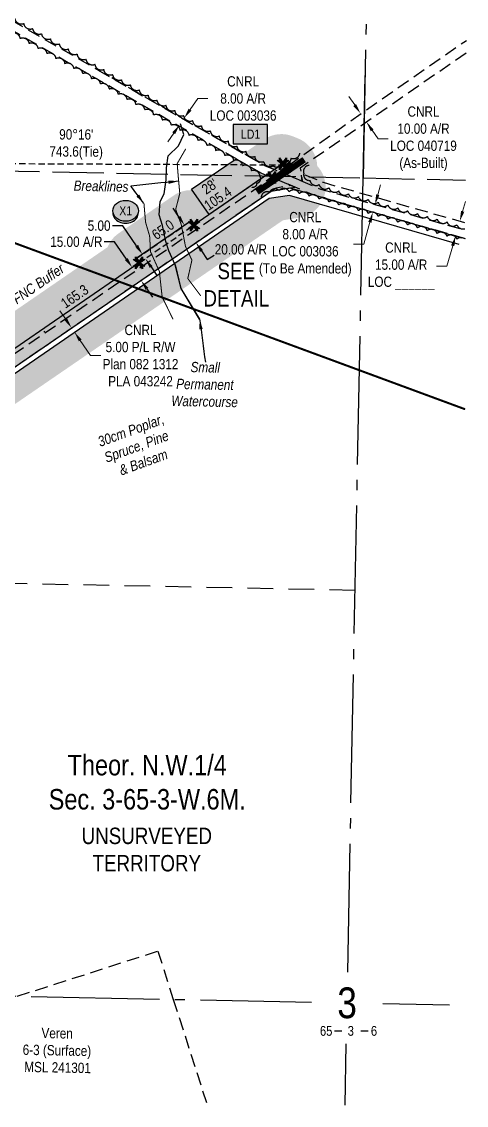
# Model space of a CAD drawing. Extents: x 410066 to 414393, y 6050610 to 6052437.
# Drawn here: x 411474 to 411908, y 6050613 to 6051670 of the extents above; entities that cross this region are included whole.
import ezdxf
from ezdxf.enums import TextEntityAlignment as Align

# ---------------------------------------------------------------- set-up
doc = ezdxf.new("R2010")
doc.units = 0
doc.header["$LTSCALE"] = 5
doc.header["$PDSIZE"] = 0.5
for name, pattern in [('0', [1, 1, 0]), ('DASHDOT2', [12.7, 6.35, -3.175, 0, -3.175]), ('foc-ACCESSROAD', [3.75, 2.5, -1.25]), ('foc-LSD', [8, 5, -3]), ('foc-QUARTERLINE', [33, 25, -3, 2, -3]), ('foc-TIELINE', [1.875, 1.25, -0.625]), ('foc-TRAV', [1.875, 1.25, -0.625]), ('foc-UNSURVEYED', [12.5, 10, -2.5])]:
    doc.linetypes.add(name, pattern=pattern)
doc.layers.get('Defpoints').update_dxf_attribs({"color": 9})
for name, color, linetype in [('10', 1, 'Continuous'), ('9', 3, 'Continuous'), ('AS-ROADS', 254, 'Continuous'), ('AS-WILDLIFE', 131, 'DASHDOT2'), ('C-AR', 13, 'foc-ACCESSROAD'), ('C-ROAD-CORR', 5, 'Continuous'), ('C-RW', 13, 'Continuous'), ('C-SYMBOL', 7, 'Continuous'), ('DETAIL-T', 7, 'Continuous'), ('F-WS', 190, 'foc-ACCESSROAD'), ('L-BD', 7, 'Continuous'), ('L-MON', 1, 'Continuous'), ('L-QSEC', 8, 'foc-QUARTERLINE'), ('L-SECLBL', 7, 'Continuous'), ('L-SECTION-LSD', 7, 'foc-LSD'), ('L-TIE', 7, 'foc-TIELINE'), ('L-UNS-T', 3, 'Continuous'), ('L-USEC', 7, 'foc-UNSURVEYED'), ('P-BUFFER-H 30m', 51, 'Continuous'), ('P-BUFFER-T', 40, 'Continuous'), ('P-CROSSINGS', 250, 'Continuous'), ('P-PROPOSED', 10, 'Continuous'), ('P-PROPOSED-H', 21, 'Continuous'), ('P-TEMP-H', 41, 'Continuous'), ('P-TEMP_LOG DECK', 46, 'Continuous'), ('P-TRAV', 4, 'foc-TRAV'), ('P-TXT', 4, 'Continuous'), ('T-BUSH', 110, '0'), ('T-BUSH-T', 110, 'Continuous'), ('T-SLOPE', 48, 'Continuous'), ('T-WATER', 160, 'Continuous')]:
    doc.layers.add(name, color=color, linetype=linetype)
for name, color, linetype, lineweight in [('C-AR-T', 13, 'Continuous', 9), ('C-RW-T', 13, 'Continuous', 9), ('F-WS-T', 190, 'Continuous', 9), ('T-TEXT', 48, 'Continuous', 18)]:
    doc.layers.add(name, color=color, linetype=linetype, lineweight=lineweight)
doc.layers.add('P-100m WELL BORE BUFFER', color=7, linetype='Continuous', true_color=0xf5ffd6)
doc.styles.add('175L', font='ARIALN.TTF', dxfattribs={"height": 20})
doc.styles.add('80', font='ARIALN.TTF', dxfattribs={"height": 10})
doc.styles.add('80CG', font='ARIALN.TTF', dxfattribs={"height": 10})
doc.styles.add('80L', font='ARIALN.TTF', dxfattribs={"height": 10})
doc.styles.add('Crossing', font='ARIALN.TTF', dxfattribs={"height": 10})
doc.styles.add('foc-LtypeFont', font='ARIALN.TTF', dxfattribs={"height": 7.35})
doc.styles.add('SIMPLEX', font='ARIALN.TTF')
doc.linetypes.add('foc-TOPO-flowdirection-NOLINE', pattern='A,0,[">",foc-LtypeFont,S=0.3,R=0,X=0,Y=-0.945],-20,[">",foc-LtypeFont,S=0.3,R=0,X=0,Y=-0.945],0', length=20)
doc.dimstyles.new('Compass 5 000', dxfattribs={"dimscale": 5, "dimtxt": 9, "dimasz": 2, "dimexe": 0.2, "dimexo": 0.0625, "dimgap": 0.5, "dimtad": 0, "dimtih": 1, "dimtoh": 1, "dimzin": 0, "dimdsep": 46, "dimtxsty": '80CG', "dimcen": 0.1, "dimse1": 1, "dimse2": 1, "dimclrd": 256, "dimclrt": 256, "dimaunit": 1, "dimadec": 4, "dimazin": 0, "dimtfac": 0.06, "dimtofl": 0, "dimtmove": 0, "dimatfit": 1, "dimfxl": 0.2, "dimtolj": 1, "dimtzin": 0, "dimlwd": -1, "dimarcsym": 0})

# ---------------------------------------------------------------- blocks, each defined once
blk = doc.blocks.new('L-SECLBL')
at = {"layer": '9', "color": 7}
for p, q in [((-5.1, -27.8), (-12.3, -27.8)), ((20.7, -27.8), (13.5, -27.8))]:
    blk.add_line(p, q, dxfattribs=at)
at = {"layer": '10', "color": 2, "style": 'SIMPLEX'}
blk.add_attdef('SEC', text='', height=30, dxfattribs=at).set_placement((0, 0), align=Align.MIDDLE)
at = {"layer": '10', "color": 5, "style": '80L'}
blk.add_attdef('TWP', text='', height=9.5, dxfattribs=at).set_placement((-14.4, -27.4), align=Align.MIDDLE_RIGHT)
blk.add_attdef('RGE', text='', height=9.5, dxfattribs=at).set_placement((3.6, -27.4), align=Align.MIDDLE_CENTER)
blk.add_attdef('MER', text='', height=9.5, dxfattribs=at).set_placement((23.2, -27.4), align=Align.MIDDLE_LEFT)
blk = doc.blocks.new('*D421')
at = {"layer": 'C-RW-T', "transparency": 16777216}
for p, q in [((411517.3, 6051379.4), (411511.6, 6051387.6)), ((411531.3, 6051358.7), (411541.5, 6051343.9)), ((411541.5, 6051343.9), (411551.5, 6051343.9))]:
    blk.add_line(p, q, dxfattribs=at)
for points in [[(411518.6, 6051380.3), (411515.9, 6051378.4), (411522.9, 6051371.1)], [(411532.7, 6051359.6), (411530, 6051357.8), (411525.7, 6051367)]]:
    blk.add_solid(points, dxfattribs=at)
at = {"layer": 'Defpoints', "color": 0, "transparency": 16777216}
for p in [(411522.9, 6051371.1), (411340.5, 6051246.7), (411343.3, 6051242.6)]:
    blk.add_point(p, dxfattribs=at)
at = {"layer": 'C-RW-T', "transparency": 16777216, "insert": (411590.2, 6051343.9), "char_height": 10, "attachment_point": 5, "style": '80CG'}
blk.add_mtext('\\A1;CNRL\\P5.00 P/L R/W\\PPlan 082 1312\\PPLA 043242', dxfattribs=at)
blk = doc.blocks.new('*D422')
at = {"layer": 'C-AR-T', "transparency": 16777216}
for p, q in [((411638.5, 6051583.8), (411646, 6051594.6)), ((411646, 6051594.6), (411656, 6051594.6)), ((411622.6, 6051560.8), (411616.9, 6051552.5))]:
    blk.add_line(p, q, dxfattribs=at)
for points in [[(411637.1, 6051584.7), (411639.9, 6051582.8), (411632.8, 6051575.6)], [(411621.2, 6051561.7), (411623.9, 6051559.8), (411628.3, 6051569)]]:
    blk.add_solid(points, dxfattribs=at)
at = {"layer": 'Defpoints', "color": 0, "transparency": 16777216}
for p in [(411628.3, 6051569), (411660.1, 6051556.7), (411655.5, 6051550.1)]:
    blk.add_point(p, dxfattribs=at)
at = {"layer": 'C-AR-T', "transparency": 16777216, "insert": (411690.3, 6051594.6), "char_height": 10, "attachment_point": 5, "style": '80CG'}
blk.add_mtext('\\A1;CNRL\\P8.00 A/R\\PLOC 003036', dxfattribs=at)
blk = doc.blocks.new('*D423')
at = {"layer": 'C-AR-T', "transparency": 16777216}
for p, q in [((411799.1, 6051588.3), (411793.4, 6051596.5)), ((411816.2, 6051563.6), (411821.9, 6051555.4)), ((411821.9, 6051555.4), (411831.9, 6051555.4))]:
    blk.add_line(p, q, dxfattribs=at)
for points in [[(411800.4, 6051589.2), (411797.7, 6051587.3), (411804.8, 6051580.1)], [(411817.5, 6051564.5), (411814.8, 6051562.6), (411810.5, 6051571.8)]]:
    blk.add_solid(points, dxfattribs=at)
at = {"layer": 'Defpoints', "color": 0, "transparency": 16777216}
for p in [(411828.9, 6051596.8), (411834.6, 6051588.5), (411810.5, 6051571.8)]:
    blk.add_point(p, dxfattribs=at)
at = {"layer": 'C-AR-T', "transparency": 16777216, "insert": (411866.2, 6051555.4), "char_height": 10, "attachment_point": 5, "style": '80CG'}
blk.add_mtext('\\A1;CNRL\\P10.00 A/R\\PLOC 040719\\P(As-Built)', dxfattribs=at)
blk = doc.blocks.new('*D426')
at = {"layer": 'C-AR-T', "transparency": 16777216}
for p, q in [((411821.6, 6051500.8), (411824.4, 6051510.4)), ((411814, 6051473.9), (411807.9, 6051452.5)), ((411807.9, 6051452.5), (411797.9, 6051452.5))]:
    blk.add_line(p, q, dxfattribs=at)
for points in [[(411820, 6051501.2), (411823.2, 6051500.3), (411818.9, 6051491.2)], [(411812.4, 6051474.4), (411815.6, 6051473.5), (411816.7, 6051483.6)]]:
    blk.add_solid(points, dxfattribs=at)
at = {"layer": 'Defpoints', "color": 0, "transparency": 16777216}
for p in [(411821.1, 6051490.5), (411816.7, 6051483.6), (411818.9, 6051482.9)]:
    blk.add_point(p, dxfattribs=at)
at = {"layer": 'C-AR-T', "transparency": 16777216, "insert": (411750.9, 6051452.5), "char_height": 10, "attachment_point": 5, "style": '80CG'}
blk.add_mtext('\\A1;CNRL\\P8.00 A/R\\PLOC 003036\\P(To Be Amended)', dxfattribs=at)
blk = doc.blocks.new('TEMP')
h = blk.add_hatch(color=255)
h.dxf.hatch_style = 1
h.paths.add_polyline_path([(0, 0.25), (-0.67, 1.15), (-0.67, 0.67), (-1.15, 0.67), (-0.25, 0), (-1.15, -0.67), (-0.67, -0.67), (-0.67, -1.15), (0, -0.25), (0.67, -1.15), (0.67, -0.67), (1.15, -0.67), (0.25, 0), (1.15, 0.67), (0.67, 0.67), (0.67, 1.15)])
h.paths.add_polyline_path([(0.57, 0.85), (0.57, 0.57), (0.85, 0.57), (0.08, 0), (0.85, -0.57), (0.57, -0.57), (0.57, -0.85), (0, -0.08), (-0.57, -0.85), (-0.57, -0.57), (-0.85, -0.57), (-0.08, 0), (-0.85, 0.57), (-0.57, 0.57), (-0.57, 0.85), (0, 0.08)], flags=16)
h = blk.add_hatch(color=1)
h.dxf.hatch_style = 1
h.paths.add_polyline_path([(0, 0.08), (-0.57, 0.85), (-0.57, 0.57), (-0.85, 0.57), (-0.08, 0), (-0.85, -0.57), (-0.57, -0.57), (-0.57, -0.85), (0, -0.08), (0.57, -0.85), (0.57, -0.57), (0.85, -0.57), (0.08, 0), (0.85, 0.57), (0.57, 0.57), (0.57, 0.85)])
at = {"color": 1}
for p, q in [((-0.08, 0), (0.08, 0)), ((0, 0.08), (0, -0.08))]:
    blk.add_line(p, q, dxfattribs=at)
at = {"color": 255, "flags": 128}
blk.add_lwpolyline([(-0.25, 0), (-1.15, 0.67), (-0.67, 0.67), (-0.67, 1.15), (0, 0.25), (0.67, 1.15), (0.67, 0.67), (1.15, 0.67), (0.25, 0), (1.15, -0.67), (0.67, -0.67), (0.67, -1.15), (0, -0.25), (-0.67, -1.15), (-0.67, -0.67), (-1.15, -0.67)], close=True, dxfattribs=at)
at = {"color": 1, "flags": 128}
blk.add_lwpolyline([(-0.08, 0), (-0.85, 0.57), (-0.57, 0.57), (-0.57, 0.85), (0, 0.08), (0.57, 0.85), (0.57, 0.57), (0.85, 0.57), (0.08, 0), (0.85, -0.57), (0.57, -0.57), (0.57, -0.85), (0, -0.08), (-0.57, -0.85), (-0.57, -0.57), (-0.85, -0.57)], close=True, dxfattribs=at)
blk = doc.blocks.new('*D446')
at = {"layer": 'C-AR-T', "transparency": 16777216}
for p, q in [((411904.4, 6051484.6), (411907.2, 6051494.2)), ((411894.7, 6051451.1), (411889, 6051431.2)), ((411889, 6051431.2), (411879, 6051431.2))]:
    blk.add_line(p, q, dxfattribs=at)
for points in [[(411902.8, 6051485), (411906, 6051484.1), (411901.6, 6051475)], [(411893.1, 6051451.5), (411896.3, 6051450.6), (411897.5, 6051460.7)]]:
    blk.add_solid(points, dxfattribs=at)
at = {"layer": 'Defpoints', "color": 0, "transparency": 16777216}
for p in [(411885.8, 6051479.5), (411881.7, 6051465.2), (411897.5, 6051460.7)]:
    blk.add_point(p, dxfattribs=at)
at = {"layer": 'C-AR-T', "transparency": 16777216, "insert": (411844.4, 6051431.2), "char_height": 10, "attachment_point": 5, "style": '80CG'}
blk.add_mtext('\\A1;CNRL\\P15.00 A/R\\PLOC ______', dxfattribs=at)
blk = doc.blocks.new('Temp_Area_Small_Pink')
at = {"true_color": 0xff8aff}
h = blk.add_hatch(color=211, dxfattribs=at)
h.dxf.hatch_style = 1
h.paths.add_polyline_path([(-16.8, -9.4), (16.3, -9.4), (16.3, 9.1), (-16.8, 9.1)])
at = {"color": 250}
for points in [[(-17, -9.6), (16.5, -9.6), (16.5, 9.3), (-17, 9.3)], [(-16.9, -9.5), (16.4, -9.5), (16.4, 9.2), (-16.9, 9.2)]]:
    blk.add_lwpolyline(points, close=True, dxfattribs=at)
at = {"color": 250, "style": '80L'}
blk.add_attdef('TEMPORARY', text='', height=9, dxfattribs=at).set_placement((0, -0.1), align=Align.MIDDLE_CENTER)
blk = doc.blocks.new('xing2')
h = blk.add_hatch(color=50)
h.dxf.hatch_style = 1
edge = h.paths.add_edge_path()
edge.add_ellipse((0, 0), major_axis=(-12.5, 0), ratio=0.816297, start_angle=0, end_angle=360)
h = blk.add_hatch(color=250)
h.dxf.hatch_style = 1
edge = h.paths.add_edge_path()
edge.add_ellipse((0, -2), major_axis=(-12.5, 0), ratio=0.816297, start_angle=0, end_angle=180)
edge.add_line((12.5, -2), (12.5, 0))
edge.add_ellipse((0, 0), major_axis=(-12.5, 0), ratio=0.816297, start_angle=0, end_angle=180, ccw=False)
edge.add_line((-12.5, 0), (-12.5, -2))
at = {"color": 250}
blk.add_ellipse((0, 0), major_axis=(-12.5, 0), ratio=0.816297, dxfattribs=at)
blk.add_ellipse((0, -2), major_axis=(-12.5, 0), ratio=0.816297, start_param=0, end_param=3.141593, dxfattribs=at)
at = {"color": 250, "style": 'Crossing'}
blk.add_attdef('CROSSING', text='', height=9, dxfattribs=at).set_placement((0.1, 0), align=Align.MIDDLE_CENTER)
at = {"color": 250, "style": 'Crossing', "flags": 1}
for tag, p in [('OWNER', (0.1, -12.5)), ('DESCRIPTION', (0.1, -25.8)), ('LOCATION', (0.1, -39.3)), ('DWG_REF', (0.1, -52.8))]:
    blk.add_attdef(tag, text='', height=9, dxfattribs=at).set_placement(p, align=Align.MIDDLE_CENTER)
blk = doc.blocks.new('*D488')
at = {"layer": 'Defpoints', "color": 0, "transparency": 16777216}
for p in [(411578.2, 6051427.1), (411582.1, 6051429.8), (411586.7, 6051414.6)]:
    blk.add_point(p, dxfattribs=at)
at = {"layer": 'P-TXT', "transparency": 16777216}
for p, q in [((411564.9, 6051454.9), (411554.9, 6051454.9)), ((411576.4, 6051438.1), (411564.9, 6051454.9)), ((411596.4, 6051409.1), (411602, 6051400.9))]:
    blk.add_line(p, q, dxfattribs=at)
for points in [[(411577.8, 6051439), (411575.1, 6051437.1), (411582.1, 6051429.8)], [(411597.7, 6051410), (411595, 6051408.1), (411590.7, 6051417.3)]]:
    blk.add_solid(points, dxfattribs=at)
at = {"layer": 'P-TXT', "transparency": 16777216, "insert": (411527.6, 6051454.9), "char_height": 10, "attachment_point": 5, "style": '80CG'}
blk.add_mtext('\\A1;15.00 A/R', dxfattribs=at)
blk = doc.blocks.new('*D492')
at = {"layer": 'Defpoints', "color": 0, "transparency": 16777216}
for p in [(411596.5, 6051445.8), (411592.1, 6051442.7), (411599.4, 6051441.7)]:
    blk.add_point(p, dxfattribs=at)
at = {"layer": 'P-TXT', "transparency": 16777216}
for p, q in [((411572.9, 6051470.6), (411562.9, 6051470.6)), ((411586.4, 6051451), (411572.9, 6051470.6)), ((411600.6, 6051430.4), (411606.2, 6051422.1))]:
    blk.add_line(p, q, dxfattribs=at)
for points in [[(411587.8, 6051451.9), (411585, 6051450), (411592.1, 6051442.7)], [(411601.9, 6051431.3), (411599.2, 6051429.4), (411594.9, 6051438.6)]]:
    blk.add_solid(points, dxfattribs=at)
at = {"layer": 'P-TXT', "transparency": 16777216, "insert": (411549.8, 6051470.6), "char_height": 10, "attachment_point": 5, "style": '80CG'}
blk.add_mtext('\\A1;5.00', dxfattribs=at)

msp = doc.modelspace()

# ---------------------------------------------------------------- hatches: boundary and pattern name
at = {"layer": 'P-BUFFER-H 30m'}
h = msp.add_hatch(color=256, dxfattribs=at)
h.dxf.hatch_style = 1
edge = h.paths.add_edge_path()
edge.add_line((411765.666, 6051491.451), (411735.601, 6051500.169))
edge.add_line((411735.601, 6051500.169), (411715.73, 6051496.976))
edge.add_line((411715.73, 6051496.976), (411408.013, 6051285.628))
edge.add_line((411408.013, 6051285.628), (410932.806, 6050961.863))
edge.add_line((410932.806, 6050961.863), (410586.009, 6050732.175))
edge.add_arc((410607.771, 6050752.806), 29.987, 223.472229, 303.472716)
edge.add_line((410624.31, 6050727.793), (410753.82, 6050813.425))
edge.add_line((410753.82, 6050813.425), (410946.47, 6050940.94))
edge.add_arc((410929.919, 6050965.946), 29.987, 303.500641, 304.301136)
edge.add_line((410946.818, 6050941.174), (411421.845, 6051265.23))
edge.add_arc((411404.946, 6051290.001), 29.987, 304.301136, 304.430362)
edge.add_line((411421.901, 6051265.268), (411729.127, 6051475.869))
edge.add_line((411729.127, 6051475.869), (411745.642, 6051478.585))
edge.add_arc((411740.776, 6051508.175), 29.987, 279.339796, 326.103944)
edge = h.paths.add_edge_path()
edge.add_line((411690.761, 6051540.96), (411711.661, 6051528.982))
edge.add_line((411711.661, 6051528.982), (411720.9, 6051525.315))
edge.add_line((411720.9, 6051525.315), (411712.899, 6051519.817))
edge.add_line((411712.899, 6051519.817), (411708.125, 6051521.793))
edge.add_line((411708.125, 6051521.793), (411683.457, 6051535.93))
edge.add_line((411683.457, 6051535.93), (411638.946, 6051505.278))
edge.add_arc((411639.467, 6051475.296), 29.987, 90.995307, 124.496561)
edge.add_line((411622.483, 6051500.01), (411568.937, 6051463.213))
edge.add_arc((411585.92, 6051438.499), 29.987, 124.496561, 158.04599)
edge.add_line((411558.107, 6051449.71), (411449.272, 6051374.941))
edge.add_arc((411449.76, 6051344.958), 29.987, 90.93138, 124.515615)
edge.add_line((411432.768, 6051369.666), (411376.57, 6051331.02))
edge.add_line((411376.57, 6051331.02), (411354.608, 6051316.161))
edge.add_arc((411371.412, 6051291.325), 29.987, 124.080941, 157.858446)
edge.add_line((411343.636, 6051302.626), (411311.129, 6051280.451))
edge.add_arc((411311.519, 6051250.467), 29.987, 90.743826, 124.294164)
edge.add_line((411294.623, 6051275.24), (411245.078, 6051241.45))
edge.add_arc((411261.974, 6051216.677), 29.987, 124.294164, 157.861431)
edge.add_line((411234.198, 6051227.977), (411146.063, 6051167.847))
edge.add_arc((411146.454, 6051137.862), 29.987, 90.746817, 124.301136)
edge.add_line((411129.555, 6051162.634), (411026.34, 6051092.222))
edge.add_arc((411043.239, 6051067.451), 29.987, 124.301136, 157.858446)
edge.add_line((411015.463, 6051078.752), (410929.914, 6051020.393))
edge.add_arc((410930.304, 6050990.408), 29.987, 90.743826, 124.301136)
edge.add_line((410913.405, 6051015.18), (410902.046, 6051007.432))
edge.add_line((410902.046, 6051007.432), (410851.403, 6050973.925))
edge.add_arc((410867.949, 6050948.916), 29.987, 123.489417, 157.046726)
edge.add_line((410840.337, 6050960.611), (410724.26, 6050883.812))
edge.add_arc((410724.224, 6050853.825), 29.987, 89.932107, 123.489417)
edge.add_line((410707.678, 6050878.833), (410661.829, 6050848.499))
edge.add_arc((410678.375, 6050823.49), 29.987, 123.489417, 157.046726)
edge.add_line((410650.763, 6050835.184), (410582.952, 6050790.319))
edge.add_arc((410599.498, 6050765.311), 29.987, 123.489417, 213.489417)
edge.add_line((410574.489, 6050748.765), (410582.762, 6050736.26))
edge.add_arc((410607.771, 6050752.806), 29.987, 213.489416, 213.697065)
edge.add_line((410582.822, 6050736.17), (410607.771, 6050752.806))
edge.add_line((410607.771, 6050752.806), (410929.919, 6050965.946))
edge.add_line((410929.919, 6050965.946), (411404.946, 6051290.001))
edge.add_line((411404.946, 6051290.001), (411717.676, 6051504.375))
edge.add_line((411717.676, 6051504.375), (411735.93, 6051507.376))
edge.add_line((411735.93, 6051507.376), (411768.914, 6051497.809))
edge.add_arc((411740.776, 6051508.175), 29.987, 339.778249, 403.457216)
edge.add_arc((411732.571, 6051527.862), 29.987, 1.791341, 67.288376)
edge.add_line((411744.148, 6051555.524), (411739.199, 6051557.596))
edge.add_arc((411727.622, 6051529.934), 29.987, 67.288376, 124.552608)
edge.add_line((411710.614, 6051554.631), (411690.761, 6051540.96))
h = msp.add_hatch(color=256, dxfattribs=at)
h.dxf.hatch_style = 1
edge = h.paths.add_edge_path()
edge.add_arc((411732.571, 6051527.862), 29.987, 35.668487, 67.288376)
edge.add_line((411744.148, 6051555.524), (411739.199, 6051557.596))
edge.add_arc((411727.622, 6051529.934), 29.987, 67.288376, 124.545623)
edge.add_line((411710.617, 6051554.633), (411690.758, 6051540.961))
edge.add_line((411690.758, 6051540.961), (411720.907, 6051525.312))
edge.add_line((411720.907, 6051525.312), (411727.622, 6051529.934))
edge.add_line((411727.622, 6051529.934), (411732.571, 6051527.862))
edge.add_line((411732.571, 6051527.862), (411756.932, 6051545.348))
h = msp.add_hatch(color=256, dxfattribs=at)
h.dxf.hatch_style = 1
edge = h.paths.add_edge_path()
edge.add_line((411761.057, 6051537.228), (411745.882, 6051526.71))
edge.add_line((411745.882, 6051526.71), (411746.806, 6051521.904))
edge.add_line((411746.806, 6051521.904), (411770.48, 6051512.282))
edge.add_arc((411740.776, 6051508.175), 29.987, 7.873564, 43.457216)
edge.add_arc((411732.571, 6051527.862), 29.987, 1.791341, 18.199464)
at = {"layer": 'P-PROPOSED-H'}
h = msp.add_hatch(color=256, dxfattribs=at)
h.dxf.hatch_style = 1
h.paths.add_polyline_path([(410599.498, 6050765.311), (410607.771, 6050752.806), (410737.281, 6050838.439), (410929.919, 6050965.946), (411404.946, 6051290.001), (411717.676, 6051504.375), (411740.776, 6051508.175), (411718.403, 6051517.538), (411732.571, 6051527.862), (411729.08, 6051530.936), (411642.297, 6051471.177), (411639.467, 6051475.296), (411585.92, 6051438.499), (411588.75, 6051434.38), (411452.585, 6051340.836), (411449.76, 6051344.958), (411393.468, 6051306.247), (411371.412, 6051291.325), (411374.228, 6051287.196), (411314.335, 6051246.338), (411311.519, 6051250.467), (411261.974, 6051216.677), (411264.787, 6051212.546), (411149.27, 6051133.734), (411146.454, 6051137.862), (411043.239, 6051067.451), (411046.055, 6051063.322), (410933.12, 6050986.28), (410930.304, 6050990.408), (410918.77, 6050982.54), (410868.782, 6050949.467), (410871.54, 6050945.299), (410726.982, 6050849.657), (410724.224, 6050853.825), (410678.375, 6050823.49), (410681.133, 6050819.322)])
at = {"layer": 'P-TEMP-H'}
h = msp.add_hatch(color=256, dxfattribs=at)
h.dxf.hatch_style = 1
h.paths.add_polyline_path([(411712.899, 6051519.817), (411657.003, 6051481.405), (411640.02, 6051506.119), (411683.426, 6051535.948), (411708.125, 6051521.793)])

# ---------------------------------------------------------------- linework, layer by layer
at = {"layer": 'AS-ROADS', "const_width": 5.997, "flags": 128}
msp.add_lwpolyline([(411749.832, 6051535.016), (411703.8, 6051503.432)], dxfattribs=at)
at = {"layer": 'AS-WILDLIFE', "const_width": 1.999, "flags": 128}
msp.add_lwpolyline([(410979.835, 6051633.522), (411906.817, 6051291.629)], dxfattribs=at)
at = {"layer": 'C-AR'}
for p, q in [((411404.946, 6051290.001), (411717.515, 6051504.3)), ((411717.676, 6051504.375), (411735.93, 6051507.376))]:
    msp.add_line(p, q, dxfattribs=at)
at = {"layer": 'C-AR', "flags": 128}
for points in [[(410893.67, 6051991.945), (411099.611, 6051872.644), (411360.239, 6051722.51), (411445.292, 6051672.42), (411708.125, 6051521.793), (411712.899, 6051519.817), (411720.9, 6051525.315), (411711.661, 6051528.982), (411449.308, 6051679.335), (411364.264, 6051729.42), (411103.611, 6051879.568), (410893.848, 6052001.083)], [(411907.74, 6051638.894), (411806.401, 6051568.656), (411745.882, 6051526.71), (411746.806, 6051521.904), (411748.003, 6051513.906), (411726.118, 6051523.231), (411806.642, 6051581.026), (411907.98, 6051651.251)], [(411548.865, 6051622.217), (411711.661, 6051528.982), (411725.757, 6051523.387), (411765.692, 6051506.367), (411906.346, 6051466.43)], [(411907.17, 6051457.884), (411763.39, 6051498.709), (411718.403, 6051517.538), (411726.118, 6051523.231), (411748.003, 6051513.906), (411746.806, 6051521.904), (411768.35, 6051512.887), (411907.203, 6051473.461)], [(411717.515, 6051504.3), (411722.43, 6051507.621), (411736.273, 6051510.059)]]:
    msp.add_lwpolyline(points, dxfattribs=at)
at = {"layer": 'C-AR'}
msp.add_lwpolyline([(410929.919, 6050965.946), (410737.281, 6050838.439), (410728.947, 6050832.92), (410607.771, 6050752.806), (410582.866, 6050736.103), (410561.585, 6050722.213), (410529.882, 6050676.16), (410487.476, 6050664.279), (410485.276, 6050674.089), (410523.896, 6050684.839), (410554.622, 6050729.479), (410567.299, 6050737.872), (410924.083, 6050974.544), (411718.403, 6051517.538), (411726.118, 6051523.231)], dxfattribs=at)
at = {"layer": 'C-ROAD-CORR', "color": 92, "linetype": 'Continuous', "lineweight": 30, "true_color": 0x00cc00}
msp.add_line((411496.81, 6051366.798, 868.323), (411496.242, 6051367.626, 867.821), dxfattribs=at)
at = {"layer": 'C-RW'}
for points in [[(411901.038, 6051452.199), (411735.601, 6051500.169), (411715.73, 6051496.976), (411408.013, 6051285.628), (410932.806, 6050961.863), (410565.304, 6050718.462)], [(410607.771, 6050752.806), (410929.919, 6050965.946), (411404.946, 6051290.001), (411717.676, 6051504.375), (411735.93, 6051507.376), (411902.988, 6051458.924)]]:
    msp.add_lwpolyline(points, dxfattribs=at)
at = {"layer": 'F-WS'}
msp.add_lwpolyline([(411347.693, 6050621.789), (411330.728, 6050674.642), (411469.945, 6050719.323), (411607.05, 6050763.339), (411622.147, 6050716.302), (411654.442, 6050615.695)], dxfattribs=at)
at = {"layer": 'L-QSEC'}
for p, q in [((411807.654, 6051517.01), (411822.503, 6052281.199)), ((411807.311, 6051517.107), (411809.299, 6051617.087)), ((411792.28, 6050742.926), (411807.311, 6051517.107)), ((411826.416, 6050712.254), (411891.678, 6050710.956)), ((411789.728, 6050612.963), (411790.921, 6050672.97))]:
    msp.add_line(p, q, dxfattribs=at)
msp.add_lwpolyline([(410988.67, 6050728.897), (411756.884, 6050713.629)], dxfattribs=at)
at = {"layer": 'L-SECTION-LSD', "flags": 128}
msp.add_lwpolyline([(411799.504, 6051115.025), (410996.53, 6051130.982)], dxfattribs=at)
at = {"layer": 'L-TIE'}
msp.add_line((410984.315, 6051533.457), (411727.622, 6051529.934), dxfattribs=at)
at = {"layer": 'L-USEC'}
for p, q in [((411004.415, 6051533.058), (411807.311, 6051517.107)), ((411807.311, 6051517.107), (411907.291, 6051515.121))]:
    msp.add_line(p, q, dxfattribs=at)
at = {"layer": 'P-PROPOSED', "flags": 128}
msp.add_lwpolyline([(411404.946, 6051290.001), (411717.676, 6051504.375), (411740.776, 6051508.175), (411718.403, 6051517.538), (411732.571, 6051527.862), (411729.08, 6051530.936), (411642.297, 6051471.177), (411639.467, 6051475.296), (411585.92, 6051438.499), (411588.75, 6051434.38), (411452.585, 6051340.836)], dxfattribs=at)
at = {"layer": 'P-TEMP_LOG DECK', "flags": 128}
msp.add_lwpolyline([(411712.899, 6051519.817), (411657.003, 6051481.405), (411640.02, 6051506.119), (411683.426, 6051535.948), (411708.125, 6051521.793), (411712.899, 6051519.817)], dxfattribs=at)
at = {"layer": 'P-TRAV'}
for p, q in [((411585.92, 6051438.499), (411639.467, 6051475.296)), ((411588.75, 6051434.38), (411642.297, 6051471.177))]:
    msp.add_line(p, q, dxfattribs=at)
at = {"layer": 'P-TXT'}
for p, q in [((411627.642, 6051479.296), (411622.123, 6051487.63)), ((411649.688, 6051446.007), (411655.208, 6051437.673)), ((411655.208, 6051437.673), (411662.092, 6051441.804))]:
    msp.add_line(p, q, dxfattribs=at)
for points in [[(411629.031, 6051480.216), (411626.253, 6051478.376), (411633.161, 6051470.963)], [(411651.077, 6051446.927), (411648.299, 6051445.087), (411644.169, 6051454.341)]]:
    msp.add_solid(points, dxfattribs=at)
at = {"layer": 'T-BUSH', "flags": 128}
for points in [[(411745.338, 6051541.43, -0.52056705), (411736.855, 6051536.142, -0.52056705), (411728.373, 6051530.854, -0.52056705), (411719.619, 6051528.896, -0.52056705), (411710.517, 6051532.992, -0.52056705), (411701.851, 6051537.973, -0.52056705), (411693.185, 6051542.955, -0.52056705), (411684.519, 6051547.936, -0.52056705), (411675.853, 6051552.918, -0.52056705), (411667.188, 6051557.899, -0.52056705), (411658.522, 6051562.881, -0.52056705), (411649.856, 6051567.862, -0.52056705), (411641.19, 6051572.844, -0.52056705), (411632.524, 6051577.825, -0.52056705), (411623.86, 6051582.809, -0.52056705), (411615.202, 6051587.805, -0.52056705), (411606.545, 6051592.801, -0.52056705), (411597.887, 6051597.797, -0.52056705), (411589.23, 6051602.793, -0.52056705), (411580.572, 6051607.789, -0.52056705), (411571.915, 6051612.785, -0.52056705), (411563.257, 6051617.781, -0.52056705), (411554.6, 6051622.777, -0.52056705), (411545.942, 6051627.773, -0.52056705), (411537.282, 6051632.765, -0.52056705), (411528.613, 6051637.74, -0.52056705), (411519.944, 6051642.715, -0.52056705), (411511.274, 6051647.691, -0.52056705), (411502.605, 6051652.666, -0.52056705), (411493.936, 6051657.641, -0.52056705), (411485.266, 6051662.617, -0.52056705), (411476.597, 6051667.592, -0.52056705), (411467.928, 6051672.568, -0.52056705), (411459.258, 6051677.543, -0.52056705), (411450.596, 6051682.531, -0.52056705), (411441.991, 6051687.617, -0.52056705), (411433.386, 6051692.703, -0.52056705), (411424.781, 6051697.789, -0.52056705), (411416.176, 6051702.875, -0.52056705), (411407.572, 6051707.961, -0.52056705), (411398.967, 6051713.046, -0.52056705), (411390.362, 6051718.132, -0.52056705), (411381.757, 6051723.218, -0.52056705), (411373.152, 6051728.304, -0.52056705), (411364.515, 6051733.335, -0.52056705), (411355.784, 6051738.202, -0.52056705), (411347.054, 6051743.069, -0.52056705), (411338.323, 6051747.935, -0.52056705), (411329.592, 6051752.802, -0.52056705), (411320.861, 6051757.669, -0.52056705), (411312.13, 6051762.536, -0.52056705), (411303.399, 6051767.402, -0.52056705), (411294.669, 6051772.269, -0.52056705), (411285.938, 6051777.136, -0.52056705), (411277.208, 6051782.005, -0.52056705), (411268.491, 6051786.896, -0.52056705), (411259.774, 6051791.788, -0.52056705), (411251.057, 6051796.679, -0.52056705), (411242.34, 6051801.57, -0.52056705), (411233.623, 6051806.462, -0.52056705), (411224.906, 6051811.353, -0.52056705), (411216.189, 6051816.244, -0.52056705), (411207.472, 6051821.136, -0.52056705), (411198.755, 6051826.027, -0.52056705), (411190.05, 6051830.939, -0.52056705), (411181.491, 6051836.101, -0.52056705), (411172.931, 6051841.263, -0.52056705), (411164.372, 6051846.425, -0.52056705), (411155.812, 6051851.588, -0.52056705), (411147.253, 6051856.75, -0.52056705), (411138.693, 6051861.912, -0.52056705), (411130.134, 6051867.074, -0.52056705), (411121.575, 6051872.236, -0.52056705), (411113.015, 6051877.398, -0.52056705), (411104.443, 6051882.539, -0.52056705), (411095.722, 6051887.423, -0.52056705), (411087.001, 6051892.306, -0.52056705), (411078.279, 6051897.19, -0.52056705), (411069.558, 6051902.074, -0.52056705), (411060.837, 6051906.958, -0.52056705), (411052.115, 6051911.841, -0.52056705), (411043.394, 6051916.725, -0.52056705), (411034.673, 6051921.609, -0.52056705), (411025.951, 6051926.493, -0.52056705), (411017.232, 6051931.379, -0.52056705), (411008.555, 6051936.342, -0.52056705), (410999.878, 6051941.304, -0.52056705), (410991.201, 6051946.266, -0.52056705), (410982.525, 6051951.229, -0.52056705), (410973.848, 6051956.191, -0.52056705), (410965.171, 6051961.153, -0.52056705), (410956.494, 6051966.116, -0.52056705), (410947.817, 6051971.078, -0.52056705), (410939.14, 6051976.04, -0.52056705), (410930.464, 6051981.003, -0.52056705), (410921.835, 6051986.048, -0.52056705), (410913.224, 6051991.123, -0.52056705), (410904.613, 6051996.199, -0.52056705), (410896.002, 6052001.275, -0.09197698), (410893.842, 6052000.737, -0.09197698)], [(410893.621, 6051989.428, -0.50480214), (410901.969, 6051984.261, -0.52056705), (410910.597, 6051979.214, -0.52056705), (410919.225, 6051974.168, -0.52056705), (410927.848, 6051969.112, -0.52056705), (410936.468, 6051964.051, -0.52056705), (410945.087, 6051958.989, -0.52056705), (410953.706, 6051953.927, -0.52056705), (410962.325, 6051948.866, -0.52056705), (410970.944, 6051943.804, -0.52056705), (410979.564, 6051938.742, -0.52056705), (410988.183, 6051933.68, -0.52056705), (410996.802, 6051928.619, -0.52056705), (411005.421, 6051923.557, -0.52056705), (411014.064, 6051918.536, -0.52056705), (411022.747, 6051913.585, -0.52056705), (411031.431, 6051908.634, -0.52056705), (411040.115, 6051903.684, -0.52056705), (411048.798, 6051898.733, -0.52056705), (411057.482, 6051893.783, -0.52056705), (411066.165, 6051888.832, -0.52056705), (411074.849, 6051883.882, -0.52056705), (411083.532, 6051878.931, -0.52056705), (411092.216, 6051873.981, -0.52056705), (411100.893, 6051869.019, -0.52056705), (411109.553, 6051864.027, -0.52056705), (411118.212, 6051859.034, -0.52056705), (411126.872, 6051854.042, -0.52056705), (411135.531, 6051849.05, -0.52056705), (411144.191, 6051844.057, -0.52056705), (411152.851, 6051839.065, -0.52056705), (411161.51, 6051834.072, -0.52056705), (411170.17, 6051829.08, -0.52056705), (411178.829, 6051824.088, -0.52056705), (411187.475, 6051819.072, -0.52056705), (411196.098, 6051814.016, -0.52056705), (411204.72, 6051808.959, -0.52056705), (411213.342, 6051803.903, -0.52056705), (411221.965, 6051798.847, -0.52056705), (411230.587, 6051793.79, -0.52056705), (411239.21, 6051788.734, -0.52056705), (411247.832, 6051783.678, -0.52056705), (411256.454, 6051778.621, -0.52056705), (411265.077, 6051773.565, -0.52056705), (411273.706, 6051768.521, -0.52056705), (411282.354, 6051763.508, -0.52056705), (411291.002, 6051758.496, -0.52056705), (411299.65, 6051753.483, -0.52056705), (411308.298, 6051748.471, -0.52056705), (411316.946, 6051743.458, -0.52056705), (411325.593, 6051738.445, -0.52056705), (411334.241, 6051733.433, -0.52056705), (411342.889, 6051728.42, -0.52056705), (411351.537, 6051723.407, -0.52056705), (411360.179, 6051718.385, -0.52056705), (411368.8, 6051713.327, -0.52056705), (411377.422, 6051708.268, -0.52056705), (411386.043, 6051703.21, -0.52056705), (411394.664, 6051698.151, -0.52056705), (411403.285, 6051693.093, -0.52056705), (411411.906, 6051688.034, -0.52056705), (411420.527, 6051682.976, -0.52056705), (411429.148, 6051677.917, -0.52056705), (411437.769, 6051672.859, -0.52056705), (411446.424, 6051667.858, -0.52056705), (411455.146, 6051662.977, -0.52056705), (411463.869, 6051658.095, -0.52056705), (411472.591, 6051653.213, -0.52056705), (411481.313, 6051648.331, -0.52056705), (411490.036, 6051643.449, -0.52056705), (411498.758, 6051638.568, -0.52056705), (411507.48, 6051633.686, -0.52056705), (411516.203, 6051628.804, -0.52056705), (411524.925, 6051623.922, -0.52056705), (411533.631, 6051619.012, -0.52056705), (411542.265, 6051613.975, -0.52056705), (411550.899, 6051608.939, -0.52056705), (411559.533, 6051603.902, -0.52056705), (411568.167, 6051598.866, -0.52056705), (411576.801, 6051593.829, -0.52056705), (411585.435, 6051588.792, -0.52056705), (411594.069, 6051583.756, -0.52056705), (411602.703, 6051578.719, -0.52056705), (411611.337, 6051573.682, -0.52056705), (411619.983, 6051568.667, -0.52056705), (411628.683, 6051563.746, -0.52056705), (411637.383, 6051558.825, -0.52056705), (411646.084, 6051553.904, -0.52056705), (411654.784, 6051548.984, -0.52056705), (411663.485, 6051544.063, -0.52056705), (411672.185, 6051539.142, -0.52056705), (411680.886, 6051534.221, -0.52056705), (411689.586, 6051529.3, -0.52056705), (411698.286, 6051524.38, -0.52056705), (411706.432, 6051518.888, -0.52056705), (411703.431, 6051511.716, -0.52056705), (411698.97, 6051508.027)], [(411754.678, 6051529.388, 0.52056705), (411749.451, 6051521.491, 0.52056705), (411755.456, 6051514.785, 0.52056705), (411764.45, 6051510.612, 0.52056705), (411773.933, 6051507.452, 0.52056705), (411783.464, 6051504.446, 0.52056705), (411793.072, 6051501.692, 0.52056705), (411802.681, 6051498.938, 0.52056705), (411812.29, 6051496.183, 0.52056705), (411821.898, 6051493.429, 0.52056705), (411831.507, 6051490.674, 0.52056705), (411841.115, 6051487.92, 0.52056705), (411850.724, 6051485.166, 0.52056705), (411860.333, 6051482.411, 0.52056705), (411869.941, 6051479.657, 0.52056705), (411879.554, 6051476.918, 0.52056705), (411889.176, 6051474.21, 0.52056705), (411898.798, 6051471.503, 0.40406878), (411906.37, 6051467.692, 0.40406878)], [(411906.177, 6051457.75, 0.34173213), (411898.712, 6051457.56, 0.52056705), (411889.095, 6051460.283, 0.52056705), (411879.477, 6051463.006, 0.52056705), (411869.866, 6051465.75, 0.52056705), (411860.269, 6051468.547, 0.52056705), (411850.673, 6051471.344, 0.52056705), (411841.076, 6051474.141, 0.52056705), (411831.48, 6051476.937, 0.52056705), (411821.884, 6051479.734, 0.52056705), (411812.287, 6051482.531, 0.52056705), (411802.691, 6051485.327, 0.52056705), (411793.095, 6051488.124, 0.52056705), (411783.498, 6051490.921, 0.52056705), (411773.91, 6051493.745, 0.52056705), (411764.346, 6051496.649, 0.52056705), (411754.764, 6051499.493, 0.52056705), (411745.065, 6051501.908, 0.52056705), (411735.267, 6051503.765, 0.52056705), (411725.327, 6051504.817, 0.52056705), (411715.96, 6051503.181, 0.52056705), (411707.928, 6051498.519)]]:
    msp.add_lwpolyline(points, format="xyb", dxfattribs=at)
at = {"layer": 'T-SLOPE', "const_width": 1}
for points in [[(411634.291, 6051545.501), (411625.971, 6051531.131), (411626.875, 6051519.926), (411628.502, 6051502.068), (411624.508, 6051486.467), (411629.917, 6051471.766), (411634.079, 6051450.226), (411640.347, 6051437.091), (411636.288, 6051419.061), (411648.913, 6051402.296)], [(411621.961, 6051379.396), (411611.356, 6051400.771), (411608.538, 6051426.223), (411600.03, 6051445.01), (411599.069, 6051460.568), (411595.121, 6051473.985), (411593.578, 6051491.931)]]:
    msp.add_lwpolyline(points, dxfattribs=at)
at = {"layer": 'T-WATER'}
msp.add_lwpolyline([(411624.144, 6051432.601), (411629.413, 6051409.292), (411647.868, 6051379.542), (411629.686, 6051409.385), (411624.144, 6051432.601), (411617.788, 6051446.238), (411614.741, 6051455.043), (411611.766, 6051470.817), (411608.304, 6051481.034), (411609.518, 6051494.327), (411613.331, 6051501.508), (411615.262, 6051515.198), (411615.508, 6051527.063), (411617.084, 6051538.69), (411627.384, 6051548.624), (411632.358, 6051559.657), (411629.296, 6051569.924)], dxfattribs=at)
at = {"layer": 'T-WATER', "linetype": 'foc-TOPO-flowdirection-NOLINE', "flags": 128}
msp.add_lwpolyline([(411624.144, 6051432.601), (411629.413, 6051409.292), (411647.868, 6051379.542), (411629.686, 6051409.385), (411624.144, 6051432.601), (411617.788, 6051446.238), (411614.741, 6051455.043), (411611.766, 6051470.817), (411608.304, 6051481.034), (411609.518, 6051494.327), (411613.331, 6051501.508), (411615.262, 6051515.198), (411615.508, 6051527.063), (411617.084, 6051538.69), (411627.384, 6051548.624), (411632.358, 6051559.657), (411629.296, 6051569.924)], dxfattribs=at)

# ---------------------------------------------------------------- block references
at = {"layer": 'L-MON'}
for p, xscale, yscale, zscale in [((411729.08, 6051530.936), 4.999999999999956, 4.999999999999956, 4.999999999999956), ((411732.571, 6051527.862), 4.999999999999963, 4.999999999999963, 4.999999999999963), ((411718.403, 6051517.538), 4.999999999999963, 4.999999999999963, 4.999999999999963), ((411642.297, 6051471.177), 4.997799999999992, 4.997799999999992, 4.997799999999992), ((411588.75, 6051434.38), 4.997799999999992, 4.997799999999992, 4.997799999999992)]:
    msp.add_blockref('TEMP', p, dxfattribs=dict(at, xscale=xscale, yscale=yscale, zscale=zscale))
at = {"layer": 'L-SECLBL', "xscale": 0.99956, "yscale": 0.99956, "zscale": 0.99956}
msp.add_blockref('L-SECLBL', (411791.697, 6050712.944), dxfattribs=at).add_auto_attribs({'SEC': '3', 'TWP': '65', 'RGE': '3', 'MER': '6'})
at = {"layer": 'P-100m WELL BORE BUFFER', "xscale": 0.99956, "yscale": 0.99956, "zscale": 0.99956}
msp.add_blockref('Temp_Area_Small_Pink', (411697.536, 6051559.917), dxfattribs=at).add_auto_attribs({'TEMPORARY': 'LD1'})
at = {"layer": 'P-CROSSINGS'}
msp.add_blockref('xing2', (411575.654, 6051485.12), dxfattribs=at).add_auto_attribs({'CROSSING': 'X1'})

# ---------------------------------------------------------------- texts
at = {"layer": 'C-SYMBOL', "color": 3, "insert": (411596.708, 6050954.677), "char_height": 19.99119, "width": 190.41624, "attachment_point": 2, "style": '175L'}
msp.add_mtext('Theor. N.W.1/4 \\PSec. 3-65-3-W.6M.', dxfattribs=at)
at = {"layer": 'DETAIL-T', "color": 3, "insert": (411683.611, 6051413.11), "char_height": 15.993, "width": 63.60813, "attachment_point": 5, "style": '80CG'}
msp.add_mtext('SEE\\PDETAIL', dxfattribs=at)
at = {"layer": 'F-WS-T', "insert": (411436.471, 6050689.662), "char_height": 9.99561, "attachment_point": 1, "rotation": 358.877107, "style": '80'}
msp.add_mtext_dynamic_manual_height_columns('\\pi57.26;Veren\\P\\pi39.25;6-3 (Surface)\\P\\pi41.125;MSL 241301', width=144.21392, gutter_width=45, heights=[0], dxfattribs=at)
at = {"layer": 'L-BD', "style": '80L'}
for s, p in [("28'", (411657.576, 6051508.915)), ('105.4', (411665.619, 6051497.16)), ('165.3', (411525.873, 6051401.715))]:
    msp.add_text(s, height=9.9956, rotation=34.3797, dxfattribs=at).set_placement(p, align=Align.MIDDLE)
at = {"layer": 'L-BD', "insert": (411527.546, 6051564.601), "char_height": 9.9956, "width": 58.65507, "attachment_point": 2, "rotation": 359.72844, "style": '80L'}
msp.add_mtext("90°16'\\P743.6(Tie) ", dxfattribs=at)
at = {"layer": 'L-BD', "insert": (411609.237, 6051470.9), "char_height": 9.9956, "width": 24.15899, "attachment_point": 2, "rotation": 34.3797, "style": '80L', "bg_fill": 1, "box_fill_scale": 1, "bg_fill_color": 51, "bg_fill_transparency": 0}
msp.add_mtext('65.0', dxfattribs=at)
at = {"layer": 'L-UNS-T', "color": 3, "insert": (411596.315, 6050862.245), "char_height": 15.99295, "attachment_point": 5, "style": '80L'}
msp.add_mtext_dynamic_manual_height_columns('UNSURVEYED TERRITORY', width=126.35808, gutter_width=47.479, heights=[0], dxfattribs=at)
at = {"layer": 'P-BUFFER-T', "insert": (411442.795, 6051387.372), "char_height": 9.99561, "attachment_point": 1, "rotation": 34.496561, "style": '80L'}
msp.add_mtext_dynamic_manual_height_columns('\\pi0.38207;{\\fArial Narrow|b0|i1|c0|p34;30m FNC Buffer}', width=83.85183, gutter_width=50, heights=[0], dxfattribs=at)
at = {"layer": 'P-TXT', "insert": (411688.053, 6051447.474), "char_height": 9.9956, "attachment_point": 5, "style": '80CG'}
msp.add_mtext('\\A1;20.00 A/R', dxfattribs=at)
at = {"layer": 'T-BUSH-T', "insert": (411547.096, 6051264.152), "char_height": 9.99561, "attachment_point": 1, "rotation": 20, "style": '80L'}
msp.add_mtext_dynamic_manual_height_columns('\\pi0.3637;{\\fArial Narrow|b0|i1|c0|p34;30cm Poplar, \\P\\pi0.97053;Spruce, Pine\\P\\pi7.2059; & Balsam}', width=66.408, gutter_width=50, heights=[0], dxfattribs=at)
at = {"layer": 'T-TEXT', "insert": (411551.84, 6051514.145), "char_height": 9.99563, "width": 29.31635, "attachment_point": 2, "rotation": 358.861591, "style": '80L'}
msp.add_mtext('{\\fArial Narrow|b0|i1|c0|p34;Breaklines}', dxfattribs=at)
at = {"layer": 'T-WATER', "insert": (411653.458, 6051337.567), "char_height": 9.99563, "width": 55.95548, "attachment_point": 2, "rotation": 358.861591, "style": '80L'}
msp.add_mtext('{\\fArial Narrow|b0|i1|c0|p34;Small Permanent \\PWatercourse}', dxfattribs=at)

# ---------------------------------------------------------------- dimensions: what is measured, and where the dimension line sits
at = {"layer": 'C-AR-T'}
for base, p1, p2, angle, text, picture, middle in [((411628.258, 6051568.989), (411660.081, 6051556.709), (411655.53, 6051550.128), 235.331892, 'CNRL\\P8.00 A/R\\PLOC 003036', '*D422', (411690.276, 6051594.605)), ((411810.48, 6051571.818), (411828.864, 6051596.759), (411834.576, 6051588.518), 304.725729, 'CNRL\\P10.00 A/R\\PLOC 040719\\P(As-Built)', '*D423', (411866.187, 6051555.38)), ((411816.746, 6051483.558), (411821.088, 6051490.542), (411818.929, 6051482.939), 254.14841, 'CNRL\\P8.00 A/R\\PLOC 003036\\P(To Be Amended)', '*D426', (411750.908, 6051452.489)), ((411897.52, 6051460.667), (411885.846, 6051479.525), (411881.717, 6051465.234), 253.881246, 'CNRL\\P15.00 A/R\\PLOC ______', '*D446', (411844.406, 6051431.224))]:
    dim = msp.add_linear_dim(base=base, p1=p1, p2=p2, angle=angle, text=text, dimstyle='Compass 5 000', dxfattribs=at)
    dim.commit()
    dim.dimension.update_dxf_attribs({"geometry": picture, "text_midpoint": middle, "dimtype": 161})
at = {"layer": 'C-RW-T'}
dim = msp.add_linear_dim(base=(411522.899, 6051371.103), p1=(411343.275, 6051242.597), p2=(411340.459, 6051246.728), angle=124.283511, text='CNRL\\P5.00 P/L R/W\\PPlan 082 1312\\PPLA 043242', dimstyle='Compass 5 000', dxfattribs=at)
dim.commit()
dim.dimension.update_dxf_attribs({"geometry": '*D421', "text_midpoint": (411590.163, 6051343.879), "dimtype": 161})
at = {"layer": 'P-TXT'}
for base, p1, p2, angle, text, picture, middle in [((411592.059, 6051442.717), (411599.38, 6051441.684), (411596.55, 6051445.803), 124.496561, '5.00', '*D492', (411549.78, 6051470.572)), ((411582.112, 6051429.818), (411586.743, 6051414.622), (411578.165, 6051427.105), 124.496511, '15.00 A/R', '*D488', (411527.579, 6051454.921))]:
    dim = msp.add_linear_dim(base=base, p1=p1, p2=p2, angle=angle, text=text, dimstyle='Compass 5 000', dxfattribs=at)
    dim.commit()
    dim.dimension.update_dxf_attribs({"geometry": picture, "text_midpoint": middle, "dimtype": 161})

# ---------------------------------------------------------------- leaders
at = {"layer": 'T-TEXT', "path_type": 1}
for points in [[(411627.496, 6051514.055), (411580.805, 6051509.212)], [(411593.578, 6051491.931), (411580.805, 6051509.212)]]:
    msp.add_leader(points, dimstyle='Compass 5 000', override={"dimgap": 0.5, "dimtad": 0}, dxfattribs=at)
at = {"layer": 'T-WATER', "path_type": 1}
msp.add_leader([(411647.868, 6051379.542), (411653.458, 6051337.567)], dimstyle='Compass 5 000', override={"dimgap": 0.5, "dimtad": 0}, dxfattribs=at)

doc.saveas('drawing.dxf')
